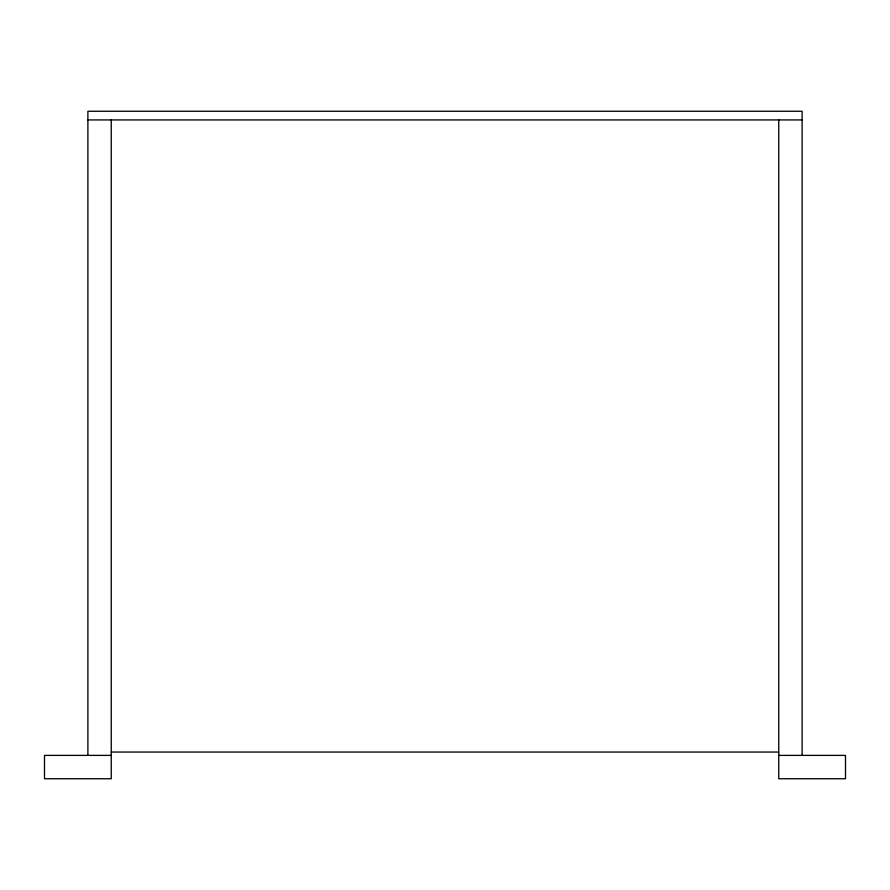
<?xml version="1.0" encoding="UTF-8"?>
<svg xmlns="http://www.w3.org/2000/svg" width="890" height="890" viewBox="0 0 890 890"><rect width="100%" height="100%" fill="white"/><g stroke="black" fill="none" stroke-linecap="round" stroke-linejoin="round"><path stroke-width="1.33" d="M87.888 119.927L802.113 119.927M111.25 752.05L778.75 752.05M111.25 755.388L44.5 755.388L44.5 778.75L111.25 778.75L111.25 119.927M778.75 755.388L845.5 755.388L845.5 778.75L778.75 778.75L778.75 119.927M802.113 755.388L802.113 111.25L87.888 111.25L87.888 755.388"/></g></svg>
